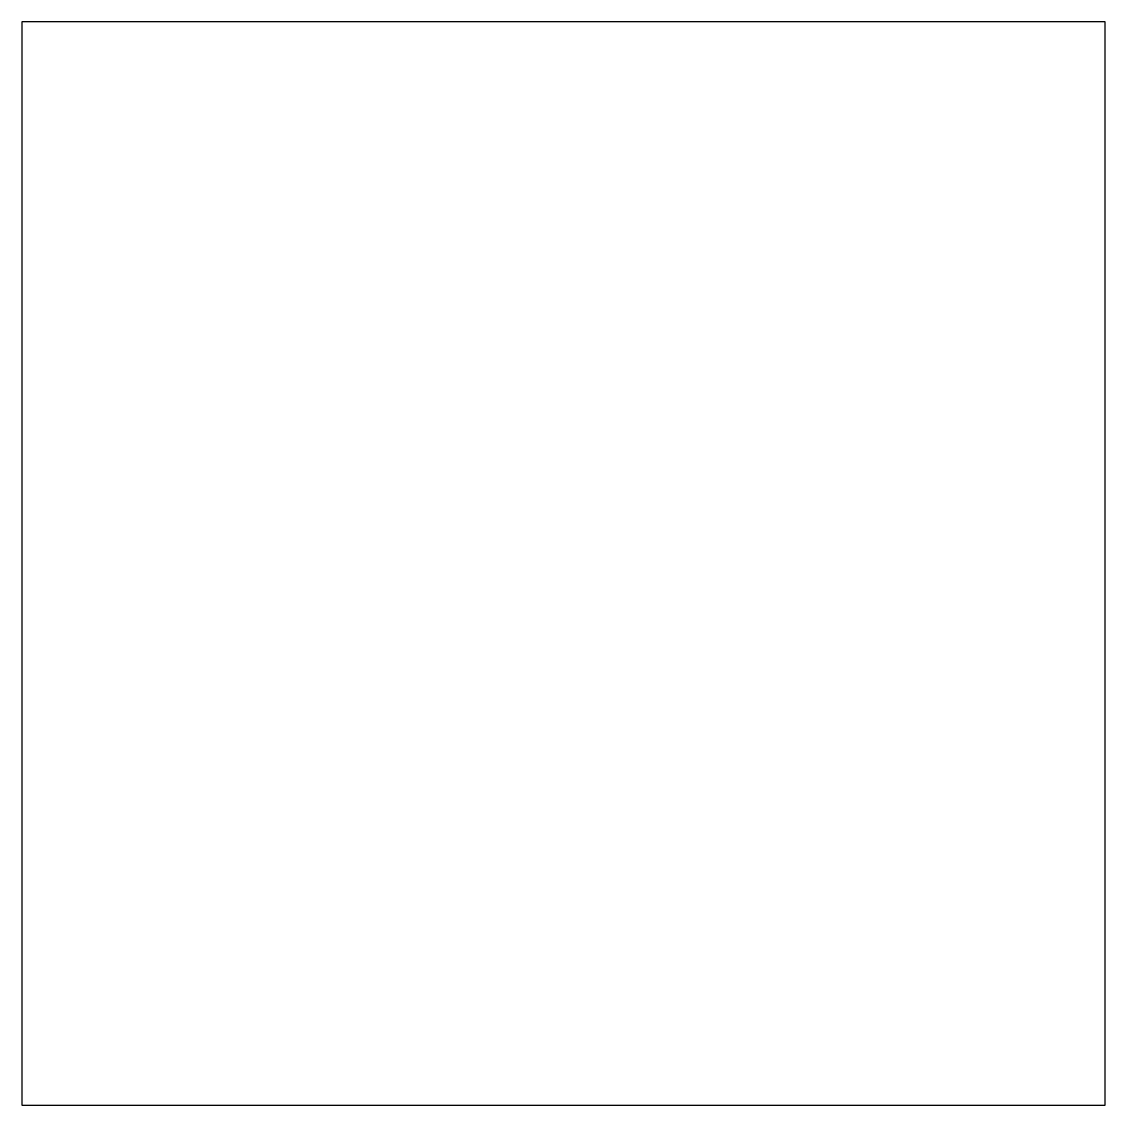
# Model space of a CAD drawing. Header units: inches. Extents: x 0 to 2, y 0 to 2.
import ezdxf

# ---------------------------------------------------------------- set-up
doc = ezdxf.new("R2010")
doc.units = ezdxf.units.IN

msp = doc.modelspace()

# ---------------------------------------------------------------- linework, layer by layer
at = {"layer": 'A', "color": 1}
msp.add_lwpolyline([(0, 0), (2, 0), (2, 2), (0, 2)], close=True, dxfattribs=at)
at = {"layer": 'B', "color": 1}
for p, q in [((2, 2), (0, 2)), ((0, 2), (0, 0)), ((2, 0), (2, 2)), ((0, 0), (2, 0))]:
    msp.add_line(p, q, dxfattribs=at)

doc.saveas('drawing.dxf')
